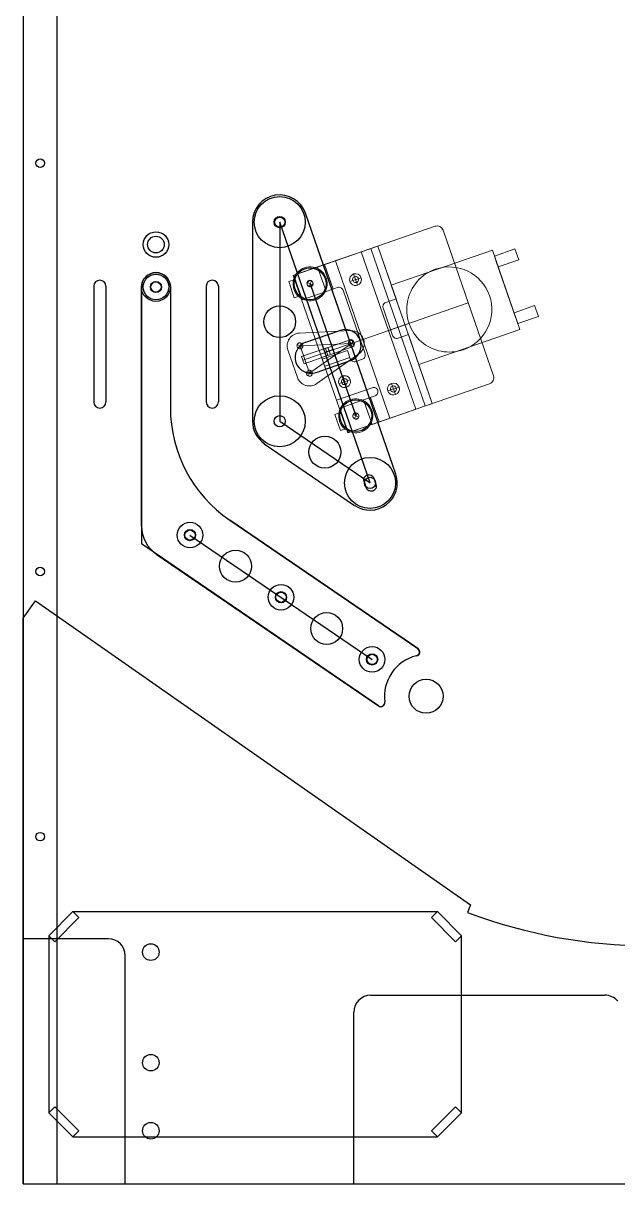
# Model space of a CAD drawing. Extents: x 0 to 20.3, y 0 to 42.
# Drawn here: x 0 to 8.73, y 0 to 17.06 of the extents above; entities that cross this region are included whole.
import ezdxf

# ---------------------------------------------------------------- set-up
doc = ezdxf.new("R2010")
doc.units = 0
doc.header["$LTSCALE"] = 5
doc.header["$MEASUREMENT"] = 0
doc.layers.add('Z_GENERIC', color=27, linetype='Continuous')
doc.layers.add('Z_MODULAR', color=5, linetype='Continuous')

msp = doc.modelspace()

# ---------------------------------------------------------------- linework, layer by layer
at = {"layer": 'Z_GENERIC', "color": 27, "linetype": 'Continuous', "lineweight": 25}
for p, q in [((0, 42), (0, 3.602)), ((5.473, 10.432), (4.146, 14.265)), ((3.368, 14.134), (3.368, 11.208)), ((5.095, 10.301), (3.768, 14.134)), ((3.768, 14.134), (3.768, 11.208)), ((1.035, 13.191), (1.035, 11.491)), ((1.215, 13.191), (1.215, 11.491)), ((1.738, 9.668), (1.738, 13.181)), ((1.738, 13.181), (1.738, 9.404)), ((2.162, 13.181), (2.162, 11.405)), ((2.162, 13.181), (2.162, 11.405)), ((2.688, 13.191), (2.688, 11.491)), ((2.868, 13.191), (2.868, 11.491)), ((4.214, 13.228), (4.885, 11.289)), ((4.151, 12.368), (4.653, 12.542)), ((4.549, 12.258), (4.431, 12.217)), ((4.304, 11.925), (4.806, 12.099)), ((3.768, 11.208), (5.095, 10.301)), ((3.542, 10.877), (4.869, 9.97)), ((5.007, 10.323), (5.04, 10.229)), ((5.149, 10.373), (5.182, 10.278)), ((3.033, 9.754), (5.795, 7.866)), ((5.795, 7.866), (3.033, 9.754)), ((5.219, 7.024), (1.738, 9.404)), ((2.45, 9.535), (5.125, 7.707)), ((1.955, 9.255), (5.219, 7.024)), ((0, 8.312), (0.18, 8.568)), ((0.18, 8.568), (6.572, 4.102)), ((0, 0), (0, 8.312)), ((6.572, 4.102), (6.528, 3.989)), ((0.729, 4), (0.375, 3.646)), ((0.729, 4), (6.084, 4)), ((0.817, 3.912), (0.729, 4)), ((6.084, 4), (5.996, 3.912)), ((6.438, 3.646), (6.084, 4)), ((0.463, 3.558), (0.817, 3.912)), ((5.996, 3.912), (6.349, 3.558)), ((1.25, 3.602), (0, 3.602)), ((0.375, 3.646), (0.375, 1.041)), ((0.375, 3.646), (0.463, 3.558)), ((6.349, 3.558), (6.438, 3.646)), ((6.438, 1.041), (6.438, 3.646)), ((1.5, 0), (1.5, 3.352)), ((5.108, 2.773), (8.542, 2.773)), ((4.858, 0), (4.858, 2.523)), ((0.463, 1.129), (0.375, 1.041)), ((0.375, 1.041), (0.729, 0.688)), ((0.817, 0.776), (0.463, 1.129)), ((6.349, 1.129), (5.996, 0.776)), ((6.084, 0.688), (6.438, 1.041)), ((6.438, 1.041), (6.349, 1.129)), ((0.729, 0.688), (0.817, 0.776)), ((0.729, 0.688), (6.084, 0.688)), ((5.996, 0.776), (6.084, 0.688)), ((0, 0), (18.375, 0)), ((1.5, 0), (4.858, 0))]:
    msp.add_line(p, q, dxfattribs=at)
at = {"layer": 'Z_GENERIC', "color": 27, "linetype": 'Continuous', "lineweight": 5}
for p, q in [((4.965, 13.697), (6.051, 14.073)), ((6.909, 11.877), (6.168, 14.016)), ((3.967, 13.351), (5.208, 13.781)), ((4.324, 13.475), (5.208, 13.781)), ((4.965, 13.697), (5.766, 11.384)), ((5.105, 13.746), (5.906, 11.433)), ((5.208, 13.781), (5.477, 13.006)), ((5.208, 13.781), (6.009, 11.469)), ((6.892, 13.721), (5.407, 13.207)), ((7.295, 12.557), (6.892, 13.721)), ((7.224, 13.74), (6.922, 13.636)), ((7.28, 13.579), (7.224, 13.74)), ((4.427, 13.511), (4.551, 13.151)), ((4.588, 13.566), (5.388, 11.254)), ((6.922, 13.636), (6.977, 13.475)), ((6.95, 13.555), (7.238, 12.723)), ((6.977, 13.475), (7.28, 13.579)), ((4.767, 11.039), (3.967, 13.351)), ((3.974, 13.354), (4.324, 13.475)), ((4.098, 12.994), (3.974, 13.354)), ((4.324, 13.475), (4.448, 13.116)), ((4.324, 13.475), (4.448, 13.116)), ((4.799, 13.261), (4.965, 13.318)), ((4.854, 13.372), (4.911, 13.207)), ((3.901, 13.26), (3.995, 13.292)), ((3.982, 13.023), (3.901, 13.26)), ((3.995, 13.292), (4.077, 13.056)), ((4.214, 13.228), (4.174, 13.247)), ((4.214, 13.228), (4.194, 13.188)), ((4.214, 13.228), (4.233, 13.268)), ((4.214, 13.228), (4.214, 13.228)), ((4.214, 13.228), (4.254, 13.208)), ((4.885, 11.289), (4.214, 13.228)), ((4.226, 13.193), (4.226, 13.193)), ((4.226, 13.193), (4.226, 13.193)), ((4.228, 13.186), (4.228, 13.186)), ((4.228, 13.186), (4.228, 13.186)), ((4.448, 13.116), (4.617, 13.174)), ((4.698, 13.135), (5.022, 12.2)), ((4.897, 13.248), (4.897, 13.248)), ((4.897, 13.248), (4.897, 13.248)), ((4.911, 13.207), (4.911, 13.207)), ((4.911, 13.207), (4.911, 13.207)), ((5.407, 13.207), (5.81, 12.043)), ((4.077, 13.056), (3.982, 13.023)), ((4.448, 13.116), (4.098, 12.994)), ((4.295, 12.991), (4.295, 12.991)), ((4.295, 12.991), (4.295, 12.991)), ((5.477, 13.006), (5.326, 12.953)), ((5.287, 12.873), (5.427, 12.468)), ((5.366, 12.541), (6.538, 12.947)), ((7.513, 12.908), (7.21, 12.803)), ((7.21, 12.803), (7.266, 12.642)), ((7.568, 12.747), (7.513, 12.908)), ((4.367, 12.195), (5.609, 12.625)), ((5.609, 12.625), (5.668, 12.645)), ((7.266, 12.642), (7.568, 12.747)), ((4.81, 12.54), (4.057, 12.503)), ((5.508, 12.428), (5.659, 12.481)), ((5.659, 12.481), (6.009, 11.469)), ((5.81, 12.043), (7.295, 12.557)), ((4.066, 12.316), (4.026, 12.335)), ((4.066, 12.316), (4.046, 12.276)), ((4.066, 12.316), (4.085, 12.356)), ((4.066, 12.316), (4.821, 12.352)), ((4.066, 12.316), (4.106, 12.296)), ((4.066, 12.316), (4.205, 11.914)), ((4.476, 12.291), (4.089, 12.157)), ((4.205, 11.914), (4.821, 12.352)), ((4.367, 12.195), (4.845, 12.36)), ((4.827, 12.412), (4.44, 12.278)), ((4.476, 12.175), (4.863, 12.309)), ((4.512, 12.187), (4.476, 12.291)), ((4.821, 12.352), (4.781, 12.372)), ((4.821, 12.352), (4.802, 12.312)), ((4.821, 12.352), (4.841, 12.392)), ((4.821, 12.352), (4.861, 12.333)), ((4.863, 12.309), (4.827, 12.412)), ((4.836, 12.31), (4.836, 12.31)), ((4.836, 12.31), (4.836, 12.31)), ((3.888, 12.255), (4.028, 11.853)), ((4.08, 12.274), (4.08, 12.274)), ((4.08, 12.274), (4.08, 12.274)), ((4.089, 12.157), (4.125, 12.054)), ((4.367, 12.195), (4.107, 12.105)), ((4.125, 12.054), (4.512, 12.187)), ((4.929, 12.198), (4.314, 11.761)), ((4.762, 12.247), (4.393, 12.119)), ((4.393, 12.119), (4.601, 11.519)), ((4.429, 12.016), (4.798, 12.143)), ((4.44, 12.278), (4.476, 12.175)), ((4.804, 12.125), (4.762, 12.247)), ((4.982, 12.119), (4.885, 12.086)), ((6.464, 12.259), (6.464, 12.259)), ((6.464, 12.259), (6.464, 12.259)), ((4.205, 11.914), (4.224, 11.954)), ((4.205, 11.914), (4.165, 11.933)), ((4.205, 11.914), (4.185, 11.874)), ((4.205, 11.914), (4.245, 11.894)), ((4.22, 11.872), (4.22, 11.872)), ((4.22, 11.872), (4.22, 11.872)), ((4.639, 11.761), (4.804, 11.818)), ((4.693, 11.873), (4.75, 11.707)), ((5.127, 11.701), (4.601, 11.519)), ((4.736, 11.748), (4.736, 11.748)), ((4.736, 11.748), (4.736, 11.748)), ((4.75, 11.707), (4.75, 11.707)), ((4.75, 11.707), (4.75, 11.707)), ((5.208, 11.662), (5.208, 11.662)), ((5.356, 11.653), (5.522, 11.71)), ((5.41, 11.764), (5.468, 11.599)), ((5.453, 11.64), (5.453, 11.64)), ((5.453, 11.64), (5.453, 11.64)), ((5.766, 11.384), (6.852, 11.76)), ((4.65, 11.401), (5, 11.522)), ((6.009, 11.469), (4.767, 11.039)), ((5.169, 11.581), (5, 11.523)), ((5, 11.523), (5.124, 11.162)), ((5, 11.522), (5.124, 11.162)), ((5.228, 11.198), (5.103, 11.558)), ((5.124, 11.162), (6.009, 11.469)), ((5.468, 11.599), (5.468, 11.599)), ((5.468, 11.599), (5.468, 11.599)), ((4.577, 11.306), (4.671, 11.339)), ((4.659, 11.07), (4.577, 11.306)), ((4.774, 11.041), (4.65, 11.401)), ((4.671, 11.339), (4.753, 11.103)), ((4.885, 11.289), (4.845, 11.308)), ((4.885, 11.289), (4.865, 11.249)), ((4.885, 11.289), (4.904, 11.329)), ((4.885, 11.289), (4.925, 11.269)), ((4.753, 11.103), (4.659, 11.07)), ((5.124, 11.162), (4.774, 11.041)), ((4.899, 11.247), (4.899, 11.247)), ((4.899, 11.247), (4.899, 11.247)), ((4.902, 11.239), (4.902, 11.239)), ((4.902, 11.239), (4.902, 11.239)), ((4.967, 11.052), (4.967, 11.052)), ((4.967, 11.052), (4.967, 11.052))]:
    msp.add_line(p, q, dxfattribs=at)
at = {"layer": 'Z_GENERIC', "color": 27, "linetype": 'Continuous', "lineweight": 25}
for centre, radius in [((0.25, 15), 0.0625), ((3.768, 14.134), 0.375), ((3.768, 14.134), 0.0825), ((3.768, 14.134), 0.075), ((1.95, 13.805), 0.188), ((1.95, 13.805), 0.122), ((1.95, 13.181), 0.212), ((1.95, 13.181), 0.188), ((4.214, 13.228), 0.234), ((1.95, 13.181), 0.0825), ((1.95, 13.181), 0.075), ((3.768, 12.671), 0.234), ((3.768, 11.208), 0.375), ((4.885, 11.289), 0.234), ((3.768, 11.208), 0.0825), ((4.431, 10.754), 0.234), ((5.095, 10.301), 0.375), ((5.095, 10.301), 0.0825), ((2.45, 9.535), 0.188), ((2.45, 9.535), 0.0825), ((2.45, 9.535), 0.075), ((3.119, 9.078), 0.234), ((0.25, 9), 0.0625), ((3.787, 8.621), 0.188), ((3.787, 8.621), 0.0825), ((3.787, 8.621), 0.075), ((4.458, 8.162), 0.234), ((5.125, 7.707), 0.188), ((5.125, 7.707), 0.0825), ((5.125, 7.707), 0.075), ((5.918, 7.165), 0.25), ((0.25, 5.102), 0.0625), ((1.875, 3.405), 0.122), ((1.875, 1.78), 0.122), ((1.875, 0.78), 0.122)]:
    msp.add_circle(centre, radius, dxfattribs=at)
for centre, radius, start, end in [((3.768, 14.134), 0.4, 19.0935, 180), ((1.95, 13.181), 0.212, 0, 180), ((1.125, 13.191), 0.09, 0, 180), ((2.778, 13.191), 0.09, 0, 180), ((4.73, 12.321), 0.234, -70.9065, 109.0935), ((4.228, 12.147), 0.234, 109.0935, -70.9065), ((1.125, 11.491), 0.09, 180, 0), ((2.778, 11.491), 0.09, 180, 0), ((4.162, 11.405), 2, 180, -124.3531), ((4.162, 11.405), 2, 180, -124.3531), ((3.768, 11.208), 0.4, 180, -124.3531), ((5.095, 10.301), 0.4, -124.3531, 19.0935), ((2.238, 9.668), 0.5, 180, -124.3531), ((5.761, 7.817), 0.06, -76.4875, 55.6469), ((5.918, 7.165), 0.611, 103.5125, -172.2187), ((5.918, 7.165), 0.611, 103.5125, -172.2187), ((5.253, 7.074), 0.06, -124.3531, 7.7813), ((9.188, 10.973), 7.473, -110.845, -69.155), ((1.25, 3.352), 0.25, 0, 90), ((5.108, 2.523), 0.25, 90, 180), ((8.542, 2.523), 0.25, 39.8896, 90)]:
    msp.add_arc(centre, radius, start, end, dxfattribs=at)
at = {"layer": 'Z_GENERIC', "color": 27, "linetype": 'Continuous', "lineweight": 25, "extrusion": (0, 0, -1)}
for centre, major_axis, end_param in [((5.078, 10.348), (-0.0709, -0.0245), 3.141593), ((5.111, 10.253), (0.0709, 0.0245), 3.141593), ((5.761, 7.817), (0.0339, 0.0495), 2.30618)]:
    msp.add_ellipse(centre, major_axis=major_axis, ratio=1, start_param=0, end_param=end_param, dxfattribs=at)
at = {"layer": 'Z_GENERIC', "color": 27, "linetype": 'Continuous', "lineweight": 25}
msp.add_ellipse((5.253, 7.074), major_axis=(0.0495, -0.0339), ratio=1, start_param=4.712389, end_param=6.88276, dxfattribs=at)
at = {"layer": 'Z_GENERIC', "color": 27, "linetype": 'Continuous', "lineweight": 5}
for points in [[(6.051, 14.073), (6.074, 14.081), (6.1, 14.079), (6.121, 14.069)], [(6.121, 14.069), (6.143, 14.058), (6.16, 14.039), (6.168, 14.016)], [(4.132, 13.464), (4.216, 13.493), (4.31, 13.475), (4.377, 13.417)], [(6.054, 13.441), (6.381, 13.554), (6.737, 13.381), (6.85, 13.055)], [(3.968, 13.275), (3.985, 13.363), (4.047, 13.435), (4.132, 13.464)], [(4.377, 13.417), (4.445, 13.358), (4.476, 13.268), (4.459, 13.18)], [(4.825, 13.223), (4.801, 13.244), (4.79, 13.276), (4.796, 13.306)], [(4.796, 13.306), (4.802, 13.337), (4.824, 13.362), (4.854, 13.372)], [(4.838, 13.298), (4.842, 13.314), (4.853, 13.327), (4.868, 13.332)], [(4.854, 13.372), (4.899, 13.388), (4.949, 13.364), (4.965, 13.318)], [(4.868, 13.332), (4.883, 13.337), (4.899, 13.334), (4.911, 13.323)], [(4.911, 13.323), (4.923, 13.313), (4.929, 13.297), (4.926, 13.281)], [(4.965, 13.318), (4.981, 13.273), (4.957, 13.223), (4.911, 13.207)], [(5.645, 12.968), (5.687, 13.188), (5.843, 13.368), (6.054, 13.441)], [(4.05, 13.039), (3.982, 13.097), (3.951, 13.187), (3.968, 13.275)], [(4.182, 13.201), (4.17, 13.212), (4.164, 13.228), (4.167, 13.243)], [(4.167, 13.243), (4.17, 13.259), (4.182, 13.272), (4.197, 13.277)], [(4.184, 13.194), (4.172, 13.204), (4.167, 13.22), (4.17, 13.236)], [(4.17, 13.236), (4.173, 13.252), (4.184, 13.265), (4.199, 13.27)], [(4.226, 13.193), (4.211, 13.187), (4.194, 13.191), (4.182, 13.201)], [(4.228, 13.186), (4.213, 13.18), (4.196, 13.184), (4.184, 13.194)], [(4.197, 13.277), (4.212, 13.282), (4.228, 13.279), (4.24, 13.268)], [(4.199, 13.27), (4.214, 13.275), (4.231, 13.272), (4.243, 13.261)], [(4.255, 13.226), (4.252, 13.211), (4.241, 13.198), (4.226, 13.193)], [(4.257, 13.219), (4.254, 13.204), (4.243, 13.191), (4.228, 13.186)], [(4.24, 13.268), (4.252, 13.258), (4.258, 13.242), (4.255, 13.226)], [(4.243, 13.261), (4.255, 13.251), (4.26, 13.235), (4.257, 13.219)], [(4.459, 13.18), (4.442, 13.093), (4.38, 13.02), (4.295, 12.991)], [(4.617, 13.174), (4.633, 13.18), (4.651, 13.179), (4.666, 13.171)], [(4.666, 13.171), (4.681, 13.164), (4.693, 13.151), (4.698, 13.135)], [(4.911, 13.207), (4.881, 13.197), (4.849, 13.203), (4.825, 13.223)], [(4.853, 13.256), (4.841, 13.266), (4.835, 13.282), (4.838, 13.298)], [(4.897, 13.248), (4.882, 13.242), (4.865, 13.246), (4.853, 13.256)], [(4.926, 13.281), (4.923, 13.266), (4.912, 13.253), (4.897, 13.248)], [(4.295, 12.991), (4.211, 12.962), (4.117, 12.98), (4.05, 13.039)], [(5.849, 12.377), (5.68, 12.524), (5.602, 12.749), (5.645, 12.968)], [(6.85, 13.055), (6.963, 12.728), (6.79, 12.372), (6.464, 12.259)], [(5.287, 12.873), (5.281, 12.888), (5.282, 12.906), (5.29, 12.921)], [(5.29, 12.921), (5.297, 12.936), (5.31, 12.948), (5.326, 12.953)], [(3.91, 12.421), (3.943, 12.47), (3.998, 12.501), (4.057, 12.503)], [(4.81, 12.54), (4.894, 12.544), (4.971, 12.493), (4.999, 12.414)], [(5.459, 12.431), (5.444, 12.439), (5.432, 12.452), (5.427, 12.468)], [(3.888, 12.255), (3.869, 12.31), (3.877, 12.372), (3.91, 12.421)], [(4.037, 12.282), (4.025, 12.293), (4.019, 12.309), (4.022, 12.324)], [(4.022, 12.324), (4.025, 12.34), (4.036, 12.353), (4.051, 12.358)], [(4.08, 12.274), (4.065, 12.269), (4.049, 12.272), (4.037, 12.282)], [(4.051, 12.358), (4.066, 12.363), (4.083, 12.36), (4.095, 12.35)], [(4.11, 12.307), (4.107, 12.292), (4.095, 12.279), (4.08, 12.274)], [(4.095, 12.35), (4.107, 12.339), (4.113, 12.323), (4.11, 12.307)], [(4.792, 12.319), (4.78, 12.329), (4.774, 12.345), (4.777, 12.361)], [(4.777, 12.361), (4.78, 12.376), (4.792, 12.389), (4.807, 12.394)], [(4.836, 12.31), (4.821, 12.305), (4.804, 12.308), (4.792, 12.319)], [(4.807, 12.394), (4.822, 12.4), (4.838, 12.396), (4.85, 12.386)], [(4.865, 12.344), (4.862, 12.328), (4.851, 12.315), (4.836, 12.31)], [(4.85, 12.386), (4.862, 12.376), (4.868, 12.359), (4.865, 12.344)], [(4.999, 12.414), (5.026, 12.334), (4.997, 12.246), (4.929, 12.198)], [(5.508, 12.428), (5.492, 12.423), (5.474, 12.424), (5.459, 12.431)], [(6.464, 12.259), (6.252, 12.186), (6.018, 12.231), (5.849, 12.377)], [(4.836, 12.089), (4.821, 12.096), (4.809, 12.109), (4.804, 12.125)], [(5.019, 12.152), (5.011, 12.137), (4.998, 12.125), (4.982, 12.119)], [(5.022, 12.2), (5.027, 12.184), (5.026, 12.167), (5.019, 12.152)], [(4.161, 11.922), (4.164, 11.938), (4.175, 11.951), (4.19, 11.956)], [(4.19, 11.956), (4.205, 11.961), (4.222, 11.958), (4.234, 11.948)], [(4.234, 11.948), (4.246, 11.937), (4.252, 11.921), (4.249, 11.905)], [(4.885, 12.086), (4.869, 12.08), (4.851, 12.081), (4.836, 12.089)], [(4.148, 11.735), (4.091, 11.753), (4.047, 11.797), (4.028, 11.853)], [(4.176, 11.88), (4.164, 11.891), (4.158, 11.907), (4.161, 11.922)], [(4.22, 11.872), (4.204, 11.867), (4.188, 11.87), (4.176, 11.88)], [(4.249, 11.905), (4.246, 11.89), (4.235, 11.877), (4.22, 11.872)], [(4.664, 11.724), (4.64, 11.744), (4.629, 11.776), (4.635, 11.806)], [(4.635, 11.806), (4.641, 11.837), (4.663, 11.862), (4.693, 11.873)], [(4.692, 11.756), (4.68, 11.766), (4.675, 11.783), (4.678, 11.798)], [(4.678, 11.798), (4.681, 11.814), (4.692, 11.827), (4.707, 11.832)], [(4.693, 11.873), (4.722, 11.883), (4.755, 11.876), (4.779, 11.856)], [(4.707, 11.832), (4.722, 11.837), (4.739, 11.834), (4.751, 11.823)], [(4.765, 11.781), (4.762, 11.766), (4.751, 11.753), (4.736, 11.748)], [(4.807, 11.773), (4.801, 11.742), (4.78, 11.717), (4.75, 11.707)], [(4.751, 11.823), (4.763, 11.813), (4.768, 11.797), (4.765, 11.781)], [(4.779, 11.856), (4.802, 11.835), (4.813, 11.804), (4.807, 11.773)], [(5.41, 11.764), (5.456, 11.78), (5.506, 11.756), (5.522, 11.71)], [(6.904, 11.807), (6.894, 11.785), (6.875, 11.768), (6.852, 11.76)], [(6.909, 11.877), (6.917, 11.854), (6.915, 11.829), (6.904, 11.807)], [(4.314, 11.761), (4.266, 11.727), (4.204, 11.717), (4.148, 11.735)], [(4.75, 11.707), (4.72, 11.697), (4.688, 11.703), (4.664, 11.724)], [(4.736, 11.748), (4.721, 11.742), (4.704, 11.746), (4.692, 11.756)], [(5.127, 11.701), (5.143, 11.707), (5.16, 11.706), (5.176, 11.698)], [(5.205, 11.614), (5.198, 11.598), (5.184, 11.587), (5.169, 11.581)], [(5.176, 11.698), (5.191, 11.691), (5.202, 11.678), (5.208, 11.662)], [(5.208, 11.662), (5.213, 11.646), (5.212, 11.629), (5.205, 11.614)], [(5.382, 11.615), (5.358, 11.636), (5.347, 11.668), (5.353, 11.698)], [(5.353, 11.698), (5.359, 11.729), (5.381, 11.754), (5.41, 11.764)], [(5.468, 11.599), (5.438, 11.589), (5.405, 11.595), (5.382, 11.615)], [(5.41, 11.648), (5.398, 11.658), (5.392, 11.674), (5.395, 11.69)], [(5.395, 11.69), (5.398, 11.706), (5.409, 11.719), (5.424, 11.724)], [(5.453, 11.64), (5.438, 11.634), (5.422, 11.638), (5.41, 11.648)], [(5.424, 11.724), (5.439, 11.729), (5.456, 11.726), (5.468, 11.715)], [(5.483, 11.673), (5.48, 11.658), (5.468, 11.645), (5.453, 11.64)], [(5.468, 11.715), (5.48, 11.705), (5.486, 11.689), (5.483, 11.673)], [(5.522, 11.71), (5.537, 11.665), (5.513, 11.615), (5.468, 11.599)], [(4.639, 11.336), (4.656, 11.424), (4.718, 11.496), (4.803, 11.525)], [(4.803, 11.525), (4.887, 11.554), (4.981, 11.536), (5.049, 11.478)], [(5.049, 11.478), (5.116, 11.419), (5.147, 11.329), (5.131, 11.241)], [(4.721, 11.099), (4.653, 11.158), (4.622, 11.248), (4.639, 11.336)], [(4.856, 11.255), (4.844, 11.265), (4.838, 11.281), (4.841, 11.297)], [(4.841, 11.297), (4.844, 11.313), (4.855, 11.326), (4.87, 11.331)], [(4.858, 11.248), (4.846, 11.258), (4.841, 11.274), (4.844, 11.29)], [(4.844, 11.29), (4.847, 11.306), (4.858, 11.318), (4.873, 11.324)], [(4.87, 11.331), (4.885, 11.336), (4.902, 11.333), (4.914, 11.322)], [(4.873, 11.324), (4.888, 11.329), (4.904, 11.326), (4.916, 11.315)], [(4.929, 11.28), (4.926, 11.265), (4.914, 11.252), (4.899, 11.247)], [(4.931, 11.273), (4.928, 11.257), (4.917, 11.245), (4.902, 11.239)], [(4.914, 11.322), (4.926, 11.312), (4.932, 11.296), (4.929, 11.28)], [(4.916, 11.315), (4.928, 11.305), (4.934, 11.289), (4.931, 11.273)], [(4.967, 11.052), (4.882, 11.023), (4.789, 11.041), (4.721, 11.099)], [(4.899, 11.247), (4.884, 11.241), (4.868, 11.245), (4.856, 11.255)], [(4.902, 11.239), (4.887, 11.234), (4.87, 11.237), (4.858, 11.248)], [(5.131, 11.241), (5.114, 11.153), (5.051, 11.081), (4.967, 11.052)]]:
    msp.add_open_spline(points, degree=3, dxfattribs=at)
at = {"layer": 'Z_MODULAR', "color": 5, "linetype": 'Continuous', "lineweight": 25}
for p, q in [((0, 42), (0, 0)), ((0, 42), (0, 0)), ((0.5, 0), (0.5, 42)), ((0, 0), (0.5, 0)), ((0, 0), (20.25, 0))]:
    msp.add_line(p, q, dxfattribs=at)

doc.saveas('drawing.dxf')
